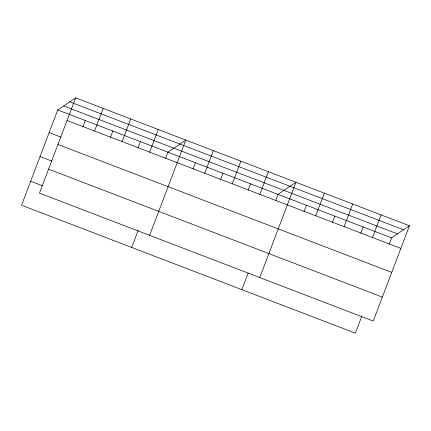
<?xml version="1.0" encoding="UTF-8"?>
<svg xmlns="http://www.w3.org/2000/svg" width="431" height="431" viewBox="0 0 431 431"><rect width="100%" height="100%" fill="white"/><g stroke="black" fill="none" stroke-linecap="round" stroke-linejoin="round"><path stroke-width="0.65" d="M75.641 97.848L39.453 193.12L373.257 321.047L409.45 225.774L75.641 97.848L57.743 109.953L21.55 205.226L355.359 333.152L361.895 315.939M82.892 126.795L85.279 120.508M94.583 131.035L103.181 108.402M110.433 137.349L112.82 131.062M122.124 141.589L130.722 118.956M137.968 147.903L140.361 141.616M149.665 152.143L158.258 129.51M131.708 247.442L138.243 230.235M165.509 158.457L167.896 152.17L185.799 140.064L149.611 235.337M193.05 169.011L195.437 162.724M204.741 173.251L213.34 150.618M220.586 179.565L222.978 173.278M232.282 183.805L240.875 161.172M248.127 190.119L250.513 183.832M259.818 194.354L268.416 171.727M241.861 289.659L248.164 273.06M275.668 200.668L278.054 194.386L295.957 182.281L259.764 277.553M304.038 211.546L306.425 205.258M315.734 215.786L324.327 193.153M332.414 222.418L334.801 216.13M344.105 226.658L352.703 204.025M360.785 233.29L363.177 227.002M372.481 237.529L381.074 214.897M389.161 244.161L391.547 237.88L409.45 225.774M69.736 101.845L403.54 229.766M63.648 105.961L397.457 233.882M57.743 109.953L391.547 237.88M67.047 120.481L400.852 248.401M49.145 132.586L61.035 137.144M57.943 144.455L391.747 272.376M40.04 156.561L51.93 161.119M48.558 169.151L382.367 297.072M30.655 181.257L42.55 185.815"/></g></svg>
